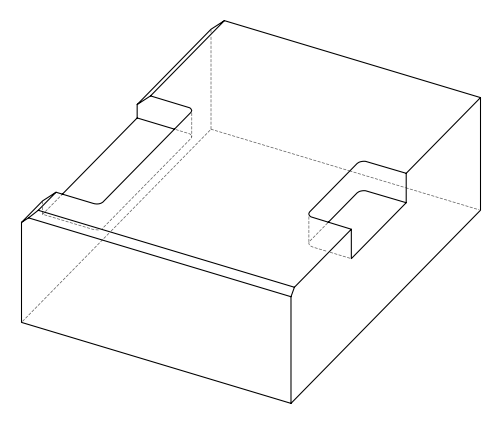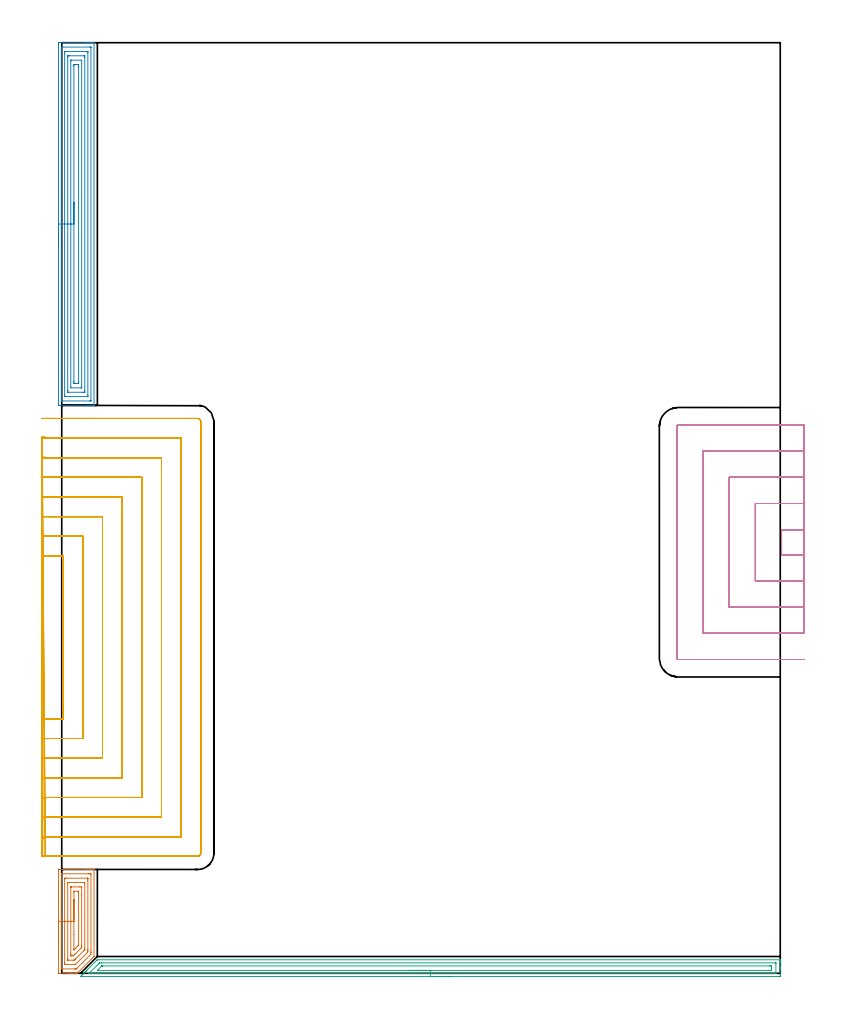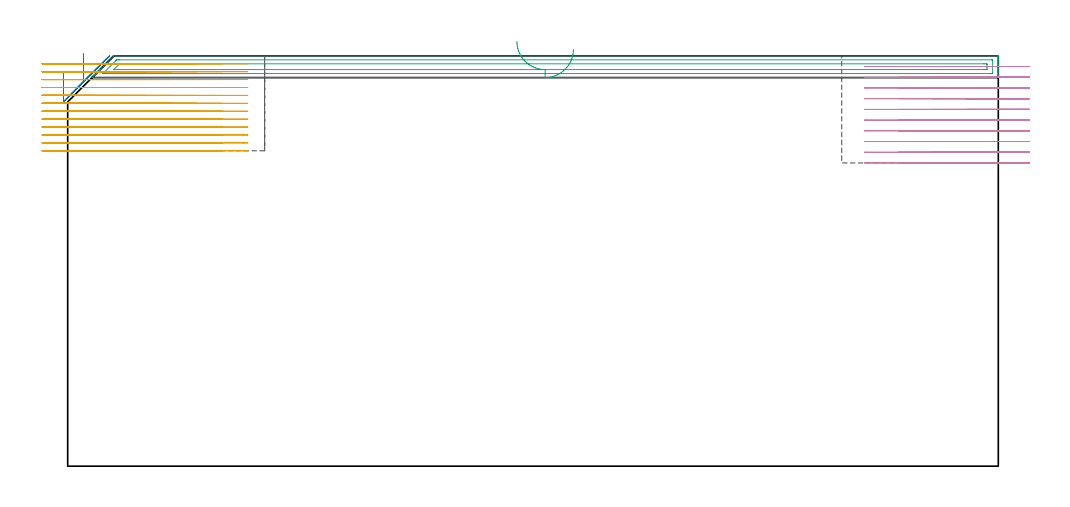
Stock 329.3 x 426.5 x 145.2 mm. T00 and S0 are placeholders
(PLAN: 5 operations, 2 tool changes, 131.4 min)
(1 AREA_MILL | FG_CHAMFER_SURFACE | UGT0205_001 | 2.51 min | 7310 mm3)
(2 AREA_MILL_1 | FG_CHAMFER_SURFACE_1 | UGT0205_001 | 8.29 min | 23065 mm3)
(3 AREA_MILL_2 | FG_CHAMFER_SURFACE_2 | UGT0205_001 | 7.82 min | 9355 mm3)
(4 MILL_SLOT | SLOT_PARTIAL_RECTANGULAR | NXT0201_012 | Follow Part, ap 4, ae 75% | 23 min | 258105 mm3)
(5 MILL_SLOT_1 | SLOT_PARTIAL_RECTANGULAR_1 | NXT0201_011 | Follow Part, ap 3, ae 75% | 89.82 min | 495427 mm3)
(TOOL UGT0205_001 | Chamfer Mill 20 x 3 x 45 deg. | D20 FL50 Z2)
(TOOL NXT0201_012 | ENDMILL 16mm [2P460-1600-NA 1630] | D16 FL38 Z6)
(TOOL NXT0201_011 | ENDMILL 12mm [2P460-1200-NA 1630] | D12 FL38 Z6)
(OP 1 AREA_MILL)
G17 G21 G94 G90
T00 M6
G54
G17 G0 G90 X-1.5 Y13.8 S1061 M3
G43 Z155.2 H0
Z138.9
G94 G1 Y13.838 Z138.028 F250.
Y13.952 Z137.164
Y14.141 Z136.312
Y14.403 Z135.48
Y14.737 Z134.674
Y15.14 Z133.9
Y15.608 Z133.164
Y16.14 Z132.472
Y16.729 Z131.829
Y17.372 Z131.24
Y18.064 Z130.708
Y18.8 Z130.24
Y19.574 Z129.837
Y20.38 Z129.503
Y21.212 Z129.241
Y22.064 Z129.052
Y22.928 Z128.938
Y23.8 Z128.9
Y46.998
X-1.497 Y47.313 Z128.902
X-1.492 Y47.59 Z128.906
X-1.21 Y47.6 Z129.187
X10.947 Z141.342
X11.548 Z141.942
X12.127 Z142.524
X12.439 Z142.835
X13.018 Z143.414
X13.33 Z143.725
X13.953 Z144.352
X14.395 Z144.794
X14.755 Y47.593 Z145.147
X14.797 Y47.59 Z145.188
X14.8 Y47.444 Z145.2
Y7.74
X14.795 Y7.706 Z145.192
X14.739 Y7.639 Z145.139
X7.663 Y0.562 Z138.062
X7.392 Y0.29 Z137.788
X7.257 Y0.156 Z137.654
X7.1 Y0.005 Z137.499
X7.095 Y0.003 Z137.494
X6.472 Y0. Z136.871
X5.002 Z135.399
X4.423 Z134.82
X4.112 Z134.509
X3.533 Z133.927
X2.975 Z133.37
X-0.92 Y0.001 Z129.477
X-1.152 Y0.002 Z129.245
X-1.491 Y0.007 Z128.906
X-1.493 Y0.028 Z128.904
X-1.498 Y0.602 Z128.902
X-1.5 Y1.183 Z128.9
Y23.8
X-0.086 Z130.314
X-0.085 Y45.269 Z130.315
X-0.084 Y45.326 Z130.316
X-0.08 Y45.438 Z130.32
X-0.071 Y45.59 Z130.329
X-0.03 Y45.592 Z130.37
X0.476 Y45.599 Z130.876
X12.439 Y45.6 Z142.839
X12.945 Y45.598 Z143.345
X13.33 Y45.592 Z143.73
X13.378 Y45.59 Z143.778
X13.386 Y45.213 Z143.786
Y10.361
X13.383 Y9.524 Z143.783
X13.382 Y9.472 Z143.782
X13.33 Y8.691 Z143.73
X13.304 Y8.658 Z143.704
X13.281 Y8.632 Z143.681
X7.037 Y2.387 Z137.437
X6.757 Y2.113 Z137.157
X6.677 Y2.038 Z137.077
X6.644 Y2.01 Z137.044
X6.586 Y2.005 Z136.986
X6.205 Y2.002 Z136.605
X5.7 Y2. Z136.1
X0.355 Y2.002 Z130.755
X-0.03 Y2.008 Z130.37
X-0.078 Y2.01 Z130.322
X-0.086 Y2.387 Z130.314
Y23.8
X1.328 Z131.728
X1.329 Y42.96 Z131.729
X1.33 Y43.429 Z131.73
X1.333 Y43.534 Z131.733
X1.335 Y43.579 Z131.735
X1.411 Y43.59 Z131.811
X1.583 Y43.598 Z131.983
X1.752 Y43.599 Z132.152
X2.471 Y43.6 Z132.871
X11.719 Y43.599 Z142.119
X11.833 Y43.597 Z142.233
X11.924 Y43.591 Z142.324
X11.965 Y43.585 Z142.365
X11.967 Y43.569 Z142.367
X11.969 Y43.429 Z142.369
X11.971 Y43.005 Z142.371
X11.972 Y42.537 Z142.372
X11.971 Y10.885 Z142.371
X11.969 Y10.417 Z142.369
X11.965 Y10. Z142.365
X11.957 Y9.768 Z142.357
X11.724 Y9.524 Z142.124
X6.371 Y4.171 Z136.771
X6.286 Y4.09 Z136.686
X6.205 Y4.014 Z136.605
X5.484 Y4.001 Z135.884
X1.581 Z131.981
X1.467 Y4.003 Z131.867
X1.376 Y4.009 Z131.776
X1.335 Y4.015 Z131.735
X1.333 Y4.031 Z131.733
X1.331 Y4.171 Z131.731
X1.329 Y4.595 Z131.729
X1.328 Y5.063 Z131.728
Y23.8
X2.743 Z133.143
Y40.752
X2.748 Y41.539 Z133.148
X2.749 Y41.587 Z133.149
X2.793 Y41.591 Z133.193
X2.898 Y41.596 Z133.298
X3.11 Y41.599 Z133.51
X3.533 Y41.6 Z133.933
X6.65 Z137.05
X9.767 Z140.167
X10.21 Y41.599 Z140.61
X10.408 Y41.597 Z140.808
X10.508 Y41.593 Z140.908
X10.55 Y41.59 Z140.95
X10.557 Y40.752 Z140.957
Y11.309
X10.552 Y10.913 Z140.952
X10.55 Y10.819 Z140.95
X10.501 Y10.762 Z140.901
X10.41 Y10.665 Z140.81
X10.168 Y10.417 Z140.568
X6.401 Y6.651 Z136.801
X6.205 Y6.457 Z136.605
X5.95 Y6.211 Z136.35
X5.734 Y6.011 Z136.134
X5.314 Y6.001 Z135.714
X5.269 Y6. Z135.669
X3.091 Y6.001 Z133.491
X2.892 Y6.003 Z133.292
X2.792 Y6.007 Z133.192
X2.75 Y6.01 Z133.15
X2.743 Y6.848 Z133.143
Y23.8
X4.157 Z134.557
Y39.235
X4.159 Y39.502 Z134.559
X4.162 Y39.577 Z134.562
X4.164 Y39.591 Z134.564
X4.168 Y39.595 Z134.568
X4.187 Y39.598 Z134.587
X4.266 Y39.599 Z134.666
X4.423 Y39.6 Z134.823
X8.246 Z138.646
X8.877 Y39.599 Z139.277
X9.138 Y39.598 Z139.538
X9.141 Y39.595 Z139.541
X9.142 Y39.594 Z139.542
X9.143 Y35.5 Z139.543
Y12.827
X9.141 Y12.201 Z139.541
X9.139 Y11.938 Z139.539
X9.136 Y11.85 Z139.536
X9.081 Y11.791 Z139.481
X8.877 Y11.577 Z139.277
X8.744 Y11.442 Z139.144
X8.611 Y11.309 Z139.011
X6.07 Y8.768 Z136.47
X5.934 Y8.632 Z136.334
X5.622 Y8.324 Z136.022
X5.314 Y8.022 Z135.714
X5.046 Y8.009 Z135.446
X4.423 Y8.002 Z134.823
X4.162 Z134.562
X4.159 Y8.005 Z134.559
X4.158 Y8.006 Z134.558
X4.157 Y8.632 Z134.557
Y8.899
Y23.8
X5.571 Z135.971
X5.572 Y37.183 Z135.972
X5.574 Y37.501 Z135.974
X5.576 Y37.579 Z135.976
X5.577 Y37.59 Z135.977
X5.6 Y37.594 Z136.
X5.65 Y37.597 Z136.05
X5.789 Y37.6 Z136.189
X7.095 Z137.495
X7.572 Y37.598 Z137.972
X7.697 Y37.591 Z138.097
X7.722 Y37.589 Z138.122
X7.724 Y37.545 Z138.124
X7.727 Y37.443 Z138.127
X7.728 Y37.183 Z138.128
X7.729 Y36.549 Z138.129
Y13.351
X7.727 Y13.093 Z138.127
X7.724 Y12.935 Z138.124
X7.722 Y12.898 Z138.122
X7.708 Y12.868 Z138.108
X7.659 Y12.815 Z138.059
X7.518 Y12.669 Z137.918
X7.095 Y12.243 Z137.495
X6.161 Y11.309 Z136.561
X5.737 Y10.885 Z136.137
X5.68 Y10.83 Z136.08
X5.607 Y10.763 Z136.007
X5.583 Y10.741 Z135.983
X5.578 Y10.77 Z135.978
X5.576 Y10.834 Z135.976
X5.572 Y11.05 Z135.972
X5.571 Y17.793 Z135.971
Y23.8
Y24.672 Z136.009
Y25.536 Z136.123
Y26.388 Z136.312
Y27.22 Z136.574
Y28.026 Z136.908
Y28.8 Z137.311
Y29.536 Z137.78
Y30.228 Z138.311
Y30.871 Z138.9
Y31.46 Z139.543
Y31.992 Z140.235
Y32.46 Z140.971
Y32.863 Z141.745
Y33.197 Z142.551
Y33.459 Z143.383
Y33.648 Z144.235
Y33.762 Z145.1
Y33.8 Z145.971
G0 Z155.2
M5
M2
(OP 2 AREA_MILL_1)
G17 G21 G94 G90
T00 M6
G54
G17 G0 G90 X-1.5 Y333.4 S1061 M3
G43 Z155.2 H0
Z138.9
G94 G1 Y333.438 Z138.028 F250.
Y333.552 Z137.164
Y333.741 Z136.312
Y334.003 Z135.48
Y334.337 Z134.674
Y334.74 Z133.9
Y335.208 Z133.164
Y335.739 Z132.472
Y336.329 Z131.829
Y336.972 Z131.24
Y337.664 Z130.708
Y338.4 Z130.24
Y339.174 Z129.837
Y339.98 Z129.503
Y340.812 Z129.241
Y341.663 Z129.052
Y342.528 Z128.938
Y343.4 Z128.9
Y425.591
X-1.499 Y425.902 Z128.901
X-1.493 Y426.476 Z128.904
X-1.491 Y426.493 Z128.906
X-0.92 Y426.5 Z129.477
X10.951 Z141.346
X11.548 Z141.942
X12.136 Z142.532
X12.439 Z142.835
X13.026 Z143.422
X13.33 Z143.725
X13.937 Z144.336
X14.405 Z144.804
X14.756 Y426.493 Z145.148
X14.797 Y426.49 Z145.188
X14.8 Y426.348 Z145.2
Y260.452
X14.797 Y260.31 Z145.188
X14.756 Y260.307 Z145.148
X14.405 Y260.3 Z144.804
X13.936 Z144.335
X13.33 Z143.725
X12.136 Z142.533
X11.548 Z141.942
X2.526 Z132.923
X-1.153 Z129.244
X-1.215 Y260.301 Z129.182
X-1.492 Y260.31 Z128.906
X-1.499 Y260.586 Z128.899
Y260.615
X-1.5 Y343.4 Z128.9
X-0.086 Z130.314
Y424.174
X-0.085 Y424.231 Z130.315
X-0.08 Y424.343 Z130.32
X-0.071 Y424.49 Z130.329
X-0.03 Y424.493 Z130.37
X0.48 Y424.499 Z130.88
X12.949 Z143.349
X13.33 Y424.493 Z143.73
X13.377 Y424.49 Z143.777
X13.383 Y424.287 Z143.783
X13.385 Y424.174 Z143.785
X13.386 Y262.626 Z143.786
X13.385 Y262.569 Z143.785
X13.38 Y262.457 Z143.78
X13.371 Y262.31 Z143.771
X13.33 Y262.307 Z143.73
X12.82 Y262.301 Z143.22
X0.351 Z130.751
X-0.03 Y262.307 Z130.37
X-0.077 Y262.31 Z130.323
X-0.083 Y262.513 Z130.317
X-0.085 Y262.625 Z130.315
X-0.086 Y343.4 Z130.314
X1.328 Z131.728
X1.329 Y421.866 Z131.729
X1.331 Y422.334 Z131.731
X1.333 Y422.44 Z131.733
X1.335 Y422.484 Z131.735
X1.421 Y422.49 Z131.821
X1.588 Y422.499 Z131.988
X9.281 Y422.5 Z139.681
X11.548 Z141.948
X11.714 Z142.114
X11.824 Y422.498 Z142.224
X11.912 Y422.494 Z142.312
X11.965 Y422.49 Z142.365
X11.966 Y422.474 Z142.366
X11.969 Y422.334 Z142.369
X11.971 Y421.911 Z142.371
Y264.934
X11.969 Y264.466 Z142.369
X11.967 Y264.36 Z142.367
X11.965 Y264.316 Z142.365
X11.878 Y264.31 Z142.278
X11.712 Y264.301 Z142.112
X4.019 Y264.3 Z134.419
X1.752 Z132.152
X1.586 Z131.986
X1.476 Y264.302 Z131.876
X1.388 Y264.305 Z131.788
X1.335 Y264.31 Z131.735
X1.334 Y264.326 Z131.734
X1.331 Y264.466 Z131.731
X1.329 Y264.889 Z131.729
X1.328 Y343.4 Z131.728
X2.743 Z133.143
Y419.659
X2.749 Y420.443 Z133.149
X2.752 Y420.49 Z133.152
X2.798 Y420.494 Z133.198
X2.903 Y420.498 Z133.303
X3.113 Y420.499 Z133.513
X3.533 Y420.5 Z133.933
X10.209 Y420.499 Z140.609
X10.405 Y420.498 Z140.805
X10.503 Y420.494 Z140.903
X10.546 Y420.49 Z140.946
X10.55 Y420.459 Z140.95
X10.557 Y419.76 Z140.957
Y419.659
Y267.141
X10.551 Y266.357 Z140.951
X10.548 Y266.31 Z140.948
X10.502 Y266.306 Z140.902
X10.397 Y266.303 Z140.797
X10.187 Y266.301 Z140.587
X9.767 Y266.3 Z140.167
X3.091 Y266.301 Z133.491
X2.895 Y266.302 Z133.295
X2.797 Y266.306 Z133.197
X2.754 Y266.31 Z133.154
X2.75 Y266.341 Z133.15
X2.743 Y267.04 Z133.143
Y267.141
Y343.4
X4.157 Z134.557
X4.158 Y418.141 Z134.558
X4.161 Y418.408 Z134.561
X4.164 Y418.478 Z134.564
X4.191 Y418.49 Z134.591
X4.268 Y418.495 Z134.668
X4.423 Y418.499 Z134.823
X9.143 Y418.5 Z139.543
X9.142 Y268.659 Z139.542
X9.139 Y268.392 Z139.539
X9.136 Y268.322 Z139.536
X9.109 Y268.31 Z139.509
X9.032 Y268.305 Z139.432
X8.877 Y268.301 Z139.277
X4.157 Y268.3 Z134.557
Y343.4
X5.571 Z135.971
X5.572 Y415.833 Z135.972
X5.573 Y416.091 Z135.973
X5.576 Y416.408 Z135.976
X5.578 Y416.479 Z135.978
X5.661 Y416.49 Z136.061
X5.8 Y416.497 Z136.2
X6.205 Y416.499 Z136.605
X6.687 Y416.5 Z137.087
X7.095 Z137.495
X7.58 Y416.498 Z137.98
X7.698 Y416.492 Z138.098
X7.721 Y416.49 Z138.121
X7.724 Y416.449 Z138.124
X7.727 Y416.35 Z138.127
X7.728 Y416.091 Z138.128
X7.729 Y415.457 Z138.129
X7.728 Y270.967 Z138.128
X7.727 Y270.709 Z138.127
X7.724 Y270.392 Z138.124
X7.722 Y270.321 Z138.122
X7.639 Y270.31 Z138.039
X7.5 Y270.303 Z137.9
X7.095 Y270.301 Z137.495
X6.613 Y270.3 Z137.013
X6.205 Z136.605
X5.72 Y270.302 Z136.12
X5.602 Y270.308 Z136.002
X5.579 Y270.31 Z135.979
X5.576 Y270.351 Z135.976
X5.573 Y270.45 Z135.973
X5.572 Y270.709 Z135.972
X5.571 Y271.343 Z135.971
Y343.4
Y344.271 Z136.009
Y345.136 Z136.123
Y345.988 Z136.312
Y346.82 Z136.574
Y347.626 Z136.908
Y348.4 Z137.311
Y349.136 Z137.78
Y349.828 Z138.311
Y350.471 Z138.9
Y351.06 Z139.543
Y351.591 Z140.235
Y352.06 Z140.971
Y352.463 Z141.745
Y352.797 Z142.551
Y353.059 Z143.383
Y353.248 Z144.235
Y353.362 Z145.1
Y353.4 Z145.971
G0 Z155.2
M5
M2
(OP 3 AREA_MILL_2)
G17 G21 G94 G90
T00 M6
G54
G17 G0 G90 X178.95 Y-1.5 S1061 M3
G43 Z155.2 H0
Z147.5
G94 G1 X178.912 Z146.628 F250.
X178.798 Z145.763
X178.609 Z144.912
X178.347 Z144.08
X178.013 Z143.274
X177.61 Z142.5
X177.141 Z141.764
X176.61 Z141.072
X176.021 Z140.429
X175.378 Z139.84
X174.686 Z139.308
X173.95 Z138.84
X173.176 Z138.437
X172.37 Z138.103
X171.538 Z137.841
X170.686 Z137.652
X169.822 Z137.538
X168.95 Z137.5
X8.759 Y-1.499 Z137.501
X8.625 Y-1.497 Z137.502
X8.605 Y-1.495 Z137.503
X9.317 Y-0.783 Z138.216
X9.535 Y-0.565 Z138.434
X9.651 Y-0.447 Z138.549
X9.826 Y-0.273 Z138.725
X10.098 Y-0.001 Z138.996
X10.261 Y0.164 Z139.159
X10.422 Y0.323 Z139.321
X10.544 Y0.445 Z139.443
X10.699 Y0.601 Z139.596
X10.85 Y0.751 Z139.749
X10.99 Y0.891 Z139.889
X11.136 Y1.038 Z140.034
X11.279 Y1.18 Z140.178
X11.436 Y1.337 Z140.335
X11.574 Y1.476 Z140.472
X16.132 Y6.032 Z145.032
X16.28 Y6.178 Z145.176
X16.305 Y6.194 Z145.191
X16.345 Y6.2 Z145.2
X329.141
X329.29 Y6.198 Z145.189
X329.297 Y6.077 Z145.069
X329.3 Y5.949 Z144.948
Y5.596 Z144.595
Y4.973 Z143.968
Y2.913 Z141.91
Y2.353 Z141.347
Y1.757 Z140.753
Y-0.866 Z138.131
X329.296 Y-1.148 Z137.849
X329.29 Y-1.493 Z137.504
X329.051 Y-1.497 Z137.502
X328.695 Y-1.5 Z137.5
X168.95
Y-0.086 Z138.914
X13.18 Y-0.085 Z138.915
X12.775 Y-0.084 Z138.916
X12.579 Y-0.082 Z138.918
X12.484 Y-0.078 Z138.922
X12.526 Y-0.03 Z138.97
X12.586 Y0.033 Z139.033
X12.775 Y0.225 Z139.225
X12.965 Y0.415 Z139.415
X16.94 Y4.389 Z143.389
X17.237 Y4.683 Z143.683
X17.339 Y4.777 Z143.777
X17.435 Y4.78 Z143.78
X18.129 Y4.785 Z143.785
X18.321 Y4.786 Z143.786
X326.91 Y4.785 Z143.785
X327.103 Y4.784 Z143.784
X327.253 Y4.78 Z143.78
X327.284 Y4.779 Z143.779
X327.29 Y4.762 Z143.762
X327.294 Y4.735 Z143.735
X327.299 Y4.592 Z143.592
X327.3 Y0.219 Z139.219
X327.298 Y0.092 Z139.092
X327.294 Y-0.01 Z138.99
X327.29 Y-0.073 Z138.927
X327.259 Y-0.079 Z138.921
X326.91 Y-0.083 Z138.917
X326.718 Y-0.085 Z138.915
X168.95 Y-0.086 Z138.914
Y1.328 Z140.328
X16.495 Y1.329 Z140.329
X16.355 Y1.33 Z140.33
X16.345 Y1.331 Z140.331
X16.342 Y1.333 Z140.333
Y1.337 Z140.337
X16.345 Y1.344 Z140.344
X18.224 Y3.224 Z142.224
X18.313 Y3.31 Z142.31
X18.352 Y3.345 Z142.345
X18.369 Y3.359 Z142.359
X18.422 Y3.365 Z142.365
X18.721 Y3.369 Z142.369
X18.872 Y3.371 Z142.371
X324.233
X324.977 Y3.37 Z142.37
X325.125 Y3.368 Z142.368
X325.266 Y3.365 Z142.365
X325.29 Y3.224 Z142.224
X325.296 Y3.057 Z142.057
X325.3 Y2.35 Z141.35
Y2.179 Z141.179
X325.298 Y1.476 Z140.476
X325.296 Y1.39 Z140.39
X325.291 Y1.348 Z140.348
X325.288 Y1.335 Z140.335
X325.271 Y1.333 Z140.333
X325.125 Y1.331 Z140.331
X324.383 Y1.329 Z140.329
X324.233 Y1.328 Z140.328
X168.95
X168.078 Z140.366
X167.213 Z140.48
X166.362 Z140.669
X165.53 Z140.931
X164.724 Z141.265
X163.95 Z141.668
X163.214 Z142.137
X162.522 Z142.668
X161.879 Z143.257
X161.29 Z143.901
X160.758 Z144.593
X160.29 Z145.328
X159.887 Z146.102
X159.553 Z146.908
X159.291 Z147.74
X159.102 Z148.592
X158.988 Z149.457
X158.95 Z150.328
G0 Z155.2
M5
M2
(OP 4 MILL_SLOT)
G17 G21 G94 G90
T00 M6
G54
G17 G0 G90 X340.3 Y203.3 S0 M3
G43 Z155.2 H1
Z141.41
G94 G1 X337.3 F250.
X329.9 F500.
Y191.8
X337.3
X340.3 F250.
Y215.3
X337.3
X317.9 F500.
Y179.8
X337.3
X340.3 F250.
Y227.3
X337.3
X305.9 F500.
Y167.8
X337.3
X340.3 F250.
Y239.3
X337.3
X293.9 F500.
Y155.8
X337.3
X340.3 F250.
Y251.3
X337.3
X282.6 F500.
G3 X281.9 Y250.6 R0.7
G1 Y144.5
G3 X282.6 Y143.8 R0.7
G1 X337.3
X340.3 F250.
G0 Y203.3 Z137.62
G1 X337.3
X329.9 F500.
Y191.8
X337.3
X340.3 F250.
Y215.3
X337.3
X317.9 F500.
Y179.8
X337.3
X340.3 F250.
Y227.3
X337.3
X305.9 F500.
Y167.8
X337.3
X340.3 F250.
Y239.3
X337.3
X293.9 F500.
Y155.8
X337.3
X340.3 F250.
Y251.3
X337.3
X282.6 F500.
G3 X281.9 Y250.6 R0.7
G1 Y144.5
G3 X282.6 Y143.8 R0.7
G1 X337.3
X340.3 F250.
G0 Y203.3 Z133.83
G1 X337.3
X329.9 F500.
Y191.8
X337.3
X340.3 F250.
Y215.3
X337.3
X317.9 F500.
Y179.8
X337.3
X340.3 F250.
Y227.3
X337.3
X305.9 F500.
Y167.8
X337.3
X340.3 F250.
Y239.3
X337.3
X293.9 F500.
Y155.8
X337.3
X340.3 F250.
Y251.3
X337.3
X282.6 F500.
G3 X281.9 Y250.6 R0.7
G1 Y144.5
G3 X282.6 Y143.8 R0.7
G1 X337.3
X340.3 F250.
G0 Y203.3 Z130.04
G1 X337.3
X329.9 F500.
Y191.8
X337.3
X340.3 F250.
Y215.3
X337.3
X317.9 F500.
Y179.8
X337.3
X340.3 F250.
Y227.3
X337.3
X305.9 F500.
Y167.8
X337.3
X340.3 F250.
Y239.3
X337.3
X293.9 F500.
Y155.8
X337.3
X340.3 F250.
Y251.3
X337.3
X282.6 F500.
G3 X281.9 Y250.6 R0.7
G1 Y144.5
G3 X282.6 Y143.8 R0.7
G1 X337.3
X340.3 F250.
G0 Y203.3 Z126.25
G1 X337.3
X329.9 F500.
Y191.8
X337.3
X340.3 F250.
Y215.3
X337.3
X317.9 F500.
Y179.8
X337.3
X340.3 F250.
Y227.3
X337.3
X305.9 F500.
Y167.8
X337.3
X340.3 F250.
Y239.3
X337.3
X293.9 F500.
Y155.8
X337.3
X340.3 F250.
Y251.3
X337.3
X282.6 F500.
G3 X281.9 Y250.6 R0.7
G1 Y144.5
G3 X282.6 Y143.8 R0.7
G1 X337.3
X340.3 F250.
G0 Y203.3 Z122.46
G1 X337.3
X329.9 F500.
Y191.8
X337.3
X340.3 F250.
Y215.3
X337.3
X317.9 F500.
Y179.8
X337.3
X340.3 F250.
Y227.3
X337.3
X305.9 F500.
Y167.8
X337.3
X340.3 F250.
Y239.3
X337.3
X293.9 F500.
Y155.8
X337.3
X340.3 F250.
Y251.3
X337.3
X282.6 F500.
G3 X281.9 Y250.6 R0.7
G1 Y144.5
G3 X282.6 Y143.8 R0.7
G1 X337.3
X340.3 F250.
G0 Y203.3 Z118.67
G1 X337.3
X329.9 F500.
Y191.8
X337.3
X340.3 F250.
Y215.3
X337.3
X317.9 F500.
Y179.8
X337.3
X340.3 F250.
Y227.3
X337.3
X305.9 F500.
Y167.8
X337.3
X340.3 F250.
Y239.3
X337.3
X293.9 F500.
Y155.8
X337.3
X340.3 F250.
Y251.3
X337.3
X282.6 F500.
G3 X281.9 Y250.6 R0.7
G1 Y144.5
G3 X282.6 Y143.8 R0.7
G1 X337.3
X340.3 F250.
G0 Y203.3 Z114.88
G1 X337.3
X329.9 F500.
Y191.8
X337.3
X340.3 F250.
Y215.3
X337.3
X317.9 F500.
Y179.8
X337.3
X340.3 F250.
Y227.3
X337.3
X305.9 F500.
Y167.8
X337.3
X340.3 F250.
Y239.3
X337.3
X293.9 F500.
Y155.8
X337.3
X340.3 F250.
Y251.3
X337.3
X282.6 F500.
G3 X281.9 Y250.6 R0.7
G1 Y144.5
G3 X282.6 Y143.8 R0.7
G1 X337.3
X340.3 F250.
G0 Y203.3 Z111.09
G1 X337.3
X329.9 F500.
Y191.8
X337.3
X340.3 F250.
Y215.3
X337.3
X317.9 F500.
Y179.8
X337.3
X340.3 F250.
Y227.3
X337.3
X305.9 F500.
Y167.8
X337.3
X340.3 F250.
Y239.3
X337.3
X293.9 F500.
Y155.8
X337.3
X340.3 F250.
Y251.3
X337.3
X282.6 F500.
G3 X281.9 Y250.6 R0.7
G1 Y144.5
G3 X282.6 Y143.8 R0.7
G1 X337.3
X340.3 F250.
G0 Y203.3 Z107.3
G1 X337.3
X329.9 F500.
Y191.8
X337.3
X340.3 F250.
Y215.3
X337.3
X317.9 F500.
Y179.8
X337.3
X340.3 F250.
Y227.3
X337.3
X305.9 F500.
Y167.8
X337.3
X340.3 F250.
Y239.3
X337.3
X293.9 F500.
Y155.8
X337.3
X340.3 F250.
Y251.3
X337.3
X282.6 F500.
G3 X281.9 Y250.6 R0.7
G1 Y144.5
G3 X282.6 Y143.8 R0.7
G1 X337.3
X340.3 F250.
G0 Z155.2
M5
M2
(OP 5 MILL_SLOT_1)
G17 G21 G94 G90
T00 M6
G54
G17 G0 G90 X-8.999 Y116.509 S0 M3
G43 Z155.2 H1
Z142.4
G94 G1 X-6. Y116.581 F250.
G2 X-4.472 Y116.6 R63. F500.
G1 X0.7
Y191.3
X-4.472
G2 X-6. Y191.319 R63.
G1 X-8.999 Y191.391 F250.
Y107.494
X-6. Y107.578
G2 X-4.472 Y107.6 R54. F500.
G1 X9.7
Y200.3
X-4.472
G2 X-6. Y200.322 R54.
G1 X-8.999 Y200.407 F250.
X-8.998 Y98.472
X-6. Y98.574
G2 X-4.472 Y98.6 R45. F500.
G1 X18.7
Y209.3
X-4.472
G2 X-6. Y209.326 R45.
G1 X-8.998 Y209.428 F250.
X-8.997 Y89.44
X-6. Y89.568
G2 X-4.472 Y89.6 R36. F500.
G1 X27.7
Y218.3
X-4.472
G2 X-6. Y218.332 R36.
G1 X-8.997 Y218.46 F250.
X-8.995 Y80.387
X-6. Y80.557
G2 X-4.472 Y80.6 R27. F500.
G1 X36.7
Y227.3
X-4.472
G2 X-6. Y227.343 R27.
G1 X-8.995 Y227.513 F250.
X-8.989 Y71.28
X-6. Y71.535
G2 X-4.472 Y71.6 R18. F500.
G1 X45.7
Y236.3
X-4.472
G2 X-6. Y236.365 R18.
G1 X-8.989 Y236.62 F250.
X-8.956 Y61.96
X-6. Y62.469
G2 X-4.472 Y62.6 R9. F500.
G1 X54.7
Y245.3
X-4.472
G2 X-6. Y245.431 R9.
G1 X-8.956 Y245.94 F250.
X-7.472 Y53.6
X-4.472
X62.3 F500.
G3 X63.7 Y55. R1.4
G1 Y252.9
G3 X62.3 Y254.3 R1.4
G1 X-4.472
X-7.472 F250.
G0 X-8.999 Y116.509 Z139.6
G1 X-6. Y116.581
G2 X-4.472 Y116.6 R63. F500.
G1 X0.7
Y191.3
X-4.472
G2 X-6. Y191.319 R63.
G1 X-8.999 Y191.391 F250.
Y107.494
X-6. Y107.578
G2 X-4.472 Y107.6 R54. F500.
G1 X9.7
Y200.3
X-4.472
G2 X-6. Y200.322 R54.
G1 X-8.999 Y200.407 F250.
X-8.998 Y98.472
X-6. Y98.574
G2 X-4.472 Y98.6 R45. F500.
G1 X18.7
Y209.3
X-4.472
G2 X-6. Y209.326 R45.
G1 X-8.998 Y209.428 F250.
X-8.997 Y89.44
X-6. Y89.568
G2 X-4.472 Y89.6 R36. F500.
G1 X27.7
Y218.3
X-4.472
G2 X-6. Y218.332 R36.
G1 X-8.997 Y218.46 F250.
X-8.995 Y80.387
X-6. Y80.557
G2 X-4.472 Y80.6 R27. F500.
G1 X36.7
Y227.3
X-4.472
G2 X-6. Y227.343 R27.
G1 X-8.995 Y227.513 F250.
X-8.989 Y71.28
X-6. Y71.535
G2 X-4.472 Y71.6 R18. F500.
G1 X45.7
Y236.3
X-4.472
G2 X-6. Y236.365 R18.
G1 X-8.989 Y236.62 F250.
X-8.956 Y61.96
X-6. Y62.469
G2 X-4.472 Y62.6 R9. F500.
G1 X54.7
Y245.3
X-4.472
G2 X-6. Y245.431 R9.
G1 X-8.956 Y245.94 F250.
X-7.472 Y53.6
X-4.472
X62.3 F500.
G3 X63.7 Y55. R1.4
G1 Y252.9
G3 X62.3 Y254.3 R1.4
G1 X-4.472
X-7.472 F250.
G0 X-9. Y116.545 Z136.8
G1 X-6. Y116.592
G2 X-5.014 Y116.6 R63. F500.
G1 X0.7
Y191.3
X-5.014
G2 X-6. Y191.308 R63.
G1 X-9. Y191.355 F250.
Y107.536
X-6. Y107.591
G2 X-5.014 Y107.6 R54. F500.
G1 X9.7
Y200.3
X-5.014
G2 X-6. Y200.309 R54.
G1 X-9. Y200.364 F250.
X-8.999 Y98.523
X-6. Y98.589
G2 X-5.014 Y98.6 R45. F500.
G1 X18.7
Y209.3
X-5.014
G2 X-6. Y209.311 R45.
G1 X-8.999 Y209.377 F250.
Y89.504
X-6. Y89.587
G2 X-5.014 Y89.6 R36. F500.
G1 X27.7
Y218.3
X-5.014
G2 X-6. Y218.314 R36.
G1 X-8.999 Y218.396 F250.
X-8.998 Y80.472
X-6. Y80.582
G2 X-5.014 Y80.6 R27. F500.
G1 X36.7
Y227.3
X-5.014
G2 X-6. Y227.318 R27.
G1 X-8.998 Y227.428 F250.
X-8.995 Y71.409
X-6. Y71.573
G2 X-5.014 Y71.6 R18. F500.
G1 X45.7
Y236.3
X-5.014
G2 X-6. Y236.327 R18.
G1 X-8.995 Y236.491 F250.
X-8.982 Y62.217
X-6. Y62.546
G2 X-5.014 Y62.6 R9. F500.
G1 X54.7
Y245.3
X-5.014
G2 X-6. Y245.354 R9.
G1 X-8.982 Y245.683 F250.
X-8.014 Y53.6
X-5.014
X62.3 F500.
G3 X63.7 Y55. R1.4
G1 Y252.9
G3 X62.3 Y254.3 R1.4
G1 X-5.014
X-8.014 F250.
G0 X-9. Y116.599 Z134.
G1 X-6. Y116.6
X0.7 F500.
Y191.3
X-6.
X-9. Y191.301 F250.
Y107.599
X-6. Y107.6
X9.7 F500.
Y200.3
X-6.
X-9. Y200.301 F250.
Y98.599
X-6. Y98.6
X18.7 F500.
Y209.3
X-6.
X-9. Y209.301 F250.
Y89.599
X-6. Y89.6
X27.7 F500.
Y218.3
X-6.
X-9. Y218.301 F250.
Y80.598
X-6. Y80.6
X36.7 F500.
Y227.3
X-6.
X-9. Y227.302 F250.
Y71.597
X-6. Y71.6
X45.7 F500.
Y236.3
X-6.
X-9. Y236.303 F250.
Y62.594
X-6. Y62.6
X54.7 F500.
Y245.3
X-6.
X-9. Y245.306 F250.
X-8.983 Y53.6
X-5.983
X62.3 F500.
G3 X63.7 Y55. R1.4
G1 Y252.9
G3 X62.3 Y254.3 R1.4
G1 X-5.983
X-8.983 F250.
G0 X-9. Y116.6 Z131.2
G1 X-6.
X0.7 F500.
Y191.3
X-6.
X-9. F250.
Y107.6
X-6.
X9.7 F500.
Y200.3
X-6.
X-9. F250.
Y98.6
X-6.
X18.7 F500.
Y209.3
X-6.
X-9. F250.
Y89.6
X-6.
X27.7 F500.
Y218.3
X-6.
X-9. F250.
Y80.6
X-6.
X36.7 F500.
Y227.3
X-6.
X-9. F250.
Y71.6
X-6.
X45.7 F500.
Y236.3
X-6.
X-9. F250.
Y62.6
X-6.
X54.7 F500.
Y245.3
X-6.
X-9. F250.
Y53.6
X-6.
X62.3 F500.
G3 X63.7 Y55. R1.4
G1 Y252.9
G3 X62.3 Y254.3 R1.4
G1 X-6.
X-9. F250.
G0 Y116.6 Z128.4
G1 X-6.
X0.7 F500.
Y191.3
X-6.
X-9. F250.
Y107.6
X-6.
X9.7 F500.
Y200.3
X-6.
X-9. F250.
Y98.6
X-6.
X18.7 F500.
Y209.3
X-6.
X-9. F250.
Y89.6
X-6.
X27.7 F500.
Y218.3
X-6.
X-9. F250.
Y80.6
X-6.
X36.7 F500.
Y227.3
X-6.
X-9. F250.
Y71.6
X-6.
X45.7 F500.
Y236.3
X-6.
X-9. F250.
Y62.6
X-6.
X54.7 F500.
Y245.3
X-6.
X-9. F250.
Y53.6
X-6.
X62.3 F500.
G3 X63.7 Y55. R1.4
G1 Y252.9
G3 X62.3 Y254.3 R1.4
G1 X-6.
X-9. F250.
G0 Y116.6 Z125.6
G1 X-6.
X0.7 F500.
Y191.3
X-6.
X-9. F250.
Y107.6
X-6.
X9.7 F500.
Y200.3
X-6.
X-9. F250.
Y98.6
X-6.
X18.7 F500.
Y209.3
X-6.
X-9. F250.
Y89.6
X-6.
X27.7 F500.
Y218.3
X-6.
X-9. F250.
Y80.6
X-6.
X36.7 F500.
Y227.3
X-6.
X-9. F250.
Y71.6
X-6.
X45.7 F500.
Y236.3
X-6.
X-9. F250.
Y62.6
X-6.
X54.7 F500.
Y245.3
X-6.
X-9. F250.
Y53.6
X-6.
X62.3 F500.
G3 X63.7 Y55. R1.4
G1 Y252.9
G3 X62.3 Y254.3 R1.4
G1 X-6.
X-9. F250.
G0 Y116.6 Z122.8
G1 X-6.
X0.7 F500.
Y191.3
X-6.
X-9. F250.
Y107.6
X-6.
X9.7 F500.
Y200.3
X-6.
X-9. F250.
Y98.6
X-6.
X18.7 F500.
Y209.3
X-6.
X-9. F250.
Y89.6
X-6.
X27.7 F500.
Y218.3
X-6.
X-9. F250.
Y80.6
X-6.
X36.7 F500.
Y227.3
X-6.
X-9. F250.
Y71.6
X-6.
X45.7 F500.
Y236.3
X-6.
X-9. F250.
Y62.6
X-6.
X54.7 F500.
Y245.3
X-6.
X-9. F250.
Y53.6
X-6.
X62.3 F500.
G3 X63.7 Y55. R1.4
G1 Y252.9
G3 X62.3 Y254.3 R1.4
G1 X-6.
X-9. F250.
G0 Y116.6 Z120.
G1 X-6.
X0.7 F500.
Y191.3
X-6.
X-9. F250.
Y107.6
X-6.
X9.7 F500.
Y200.3
X-6.
X-9. F250.
Y98.6
X-6.
X18.7 F500.
Y209.3
X-6.
X-9. F250.
Y89.6
X-6.
X27.7 F500.
Y218.3
X-6.
X-9. F250.
Y80.6
X-6.
X36.7 F500.
Y227.3
X-6.
X-9. F250.
Y71.6
X-6.
X45.7 F500.
Y236.3
X-6.
X-9. F250.
Y62.6
X-6.
X54.7 F500.
Y245.3
X-6.
X-9. F250.
Y53.6
X-6.
X62.3 F500.
G3 X63.7 Y55. R1.4
G1 Y252.9
G3 X62.3 Y254.3 R1.4
G1 X-6.
X-9. F250.
G0 Y116.6 Z117.2
G1 X-6.
X0.7 F500.
Y191.3
X-6.
X-9. F250.
Y107.6
X-6.
X9.7 F500.
Y200.3
X-6.
X-9. F250.
Y98.6
X-6.
X18.7 F500.
Y209.3
X-6.
X-9. F250.
Y89.6
X-6.
X27.7 F500.
Y218.3
X-6.
X-9. F250.
Y80.6
X-6.
X36.7 F500.
Y227.3
X-6.
X-9. F250.
Y71.6
X-6.
X45.7 F500.
Y236.3
X-6.
X-9. F250.
Y62.6
X-6.
X54.7 F500.
Y245.3
X-6.
X-9. F250.
Y53.6
X-6.
X62.3 F500.
G3 X63.7 Y55. R1.4
G1 Y252.9
G3 X62.3 Y254.3 R1.4
G1 X-6.
X-9. F250.
G0 Y116.6 Z114.4
G1 X-6.
X0.7 F500.
Y191.3
X-6.
X-9. F250.
Y107.6
X-6.
X9.7 F500.
Y200.3
X-6.
X-9. F250.
Y98.6
X-6.
X18.7 F500.
Y209.3
X-6.
X-9. F250.
Y89.6
X-6.
X27.7 F500.
Y218.3
X-6.
X-9. F250.
Y80.6
X-6.
X36.7 F500.
Y227.3
X-6.
X-9. F250.
Y71.6
X-6.
X45.7 F500.
Y236.3
X-6.
X-9. F250.
Y62.6
X-6.
X54.7 F500.
Y245.3
X-6.
X-9. F250.
Y53.6
X-6.
X62.3 F500.
G3 X63.7 Y55. R1.4
G1 Y252.9
G3 X62.3 Y254.3 R1.4
G1 X-6.
X-9. F250.
G0 Y116.6 Z111.6
G1 X-6.
X0.7 F500.
Y191.3
X-6.
X-9. F250.
Y107.6
X-6.
X9.7 F500.
Y200.3
X-6.
X-9. F250.
Y98.6
X-6.
X18.7 F500.
Y209.3
X-6.
X-9. F250.
Y89.6
X-6.
X27.7 F500.
Y218.3
X-6.
X-9. F250.
Y80.6
X-6.
X36.7 F500.
Y227.3
X-6.
X-9. F250.
Y71.6
X-6.
X45.7 F500.
Y236.3
X-6.
X-9. F250.
Y62.6
X-6.
X54.7 F500.
Y245.3
X-6.
X-9. F250.
Y53.6
X-6.
X62.3 F500.
G3 X63.7 Y55. R1.4
G1 Y252.9
G3 X62.3 Y254.3 R1.4
G1 X-6.
X-9. F250.
G0 Z155.2
M5
M2
